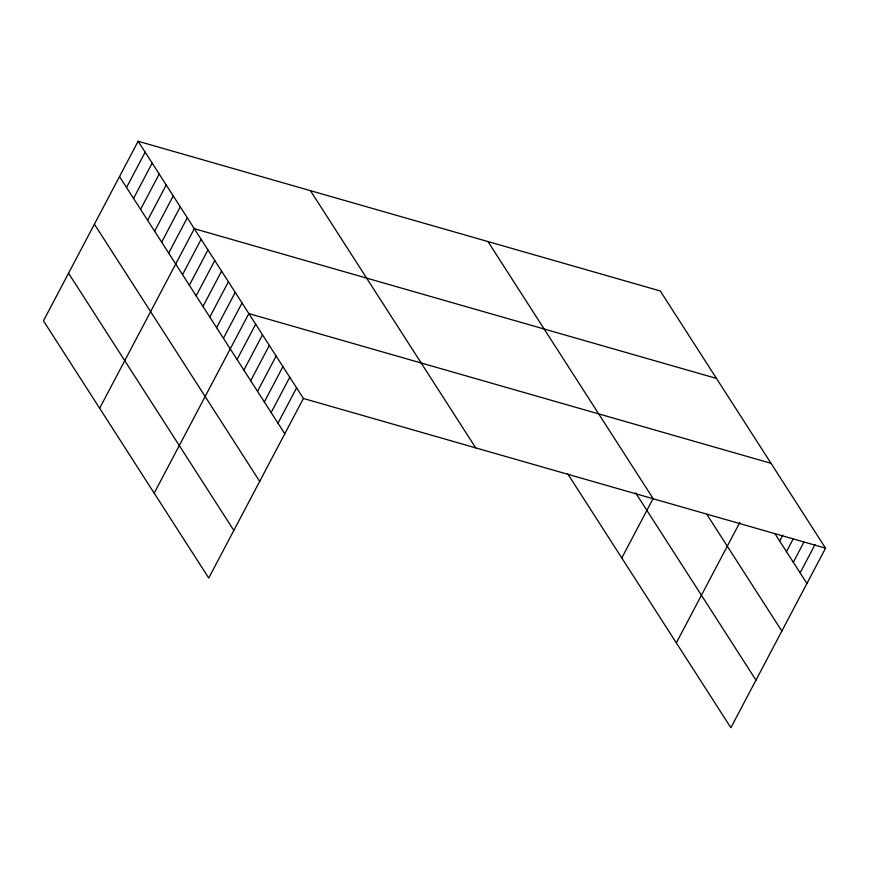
<?xml version="1.0" encoding="UTF-8"?>
<svg xmlns="http://www.w3.org/2000/svg" width="869" height="869" viewBox="0 0 869 869"><rect width="100%" height="100%" fill="white"/><g stroke="black" fill="none" stroke-linecap="round" stroke-linejoin="round"><path stroke-width="1.3" d="M138.128 141.256L43.45 320.824L208.734 578.037L303.4 398.469L138.128 141.256L660.266 290.963L825.55 548.176L730.872 727.744L567.707 473.811M126.537 187.498L145.145 152.194M133.554 198.425L152.173 163.122M140.582 209.364L159.201 174.05M147.611 220.292L166.218 184.988M154.628 231.219L173.246 195.916M161.656 242.158L180.274 206.844M168.684 253.085L187.291 217.782M99.642 408.278L194.319 228.71L716.469 378.417M182.523 274.626L201.141 239.323M189.344 285.238L207.952 249.935M196.155 295.851L214.773 260.537M202.977 306.464L221.595 271.15M209.798 317.066L228.406 281.762M216.609 327.678L235.227 292.375M223.431 338.291L242.049 302.988M154.193 493.157L248.86 313.59L771.009 463.296M237.063 359.505L255.682 324.202M243.885 370.118L262.492 334.815M250.696 380.731L269.314 345.427M257.517 391.343L276.136 356.029M264.339 401.945L282.946 366.642M271.15 412.558L289.768 377.255M277.971 423.17L296.59 387.867M621.791 557.985L653.043 498.697M676.332 642.864L739.845 522.399M779.667 541.039L782.763 535.152M786.478 551.652L793.31 538.704M793.299 562.265L803.847 542.256M800.121 572.877L815.013 544.624M303.4 398.469L825.55 548.176M774.887 533.609L806.932 583.479M706.845 514.372L781.839 631.09M487.965 241.56L653.238 498.773M635.652 492.886L755.976 680.134M310.429 190.659L475.712 447.872M119.509 176.57L284.793 433.783M94.406 224.169L259.69 481.383M68.553 273.214L233.826 530.438"/></g></svg>
